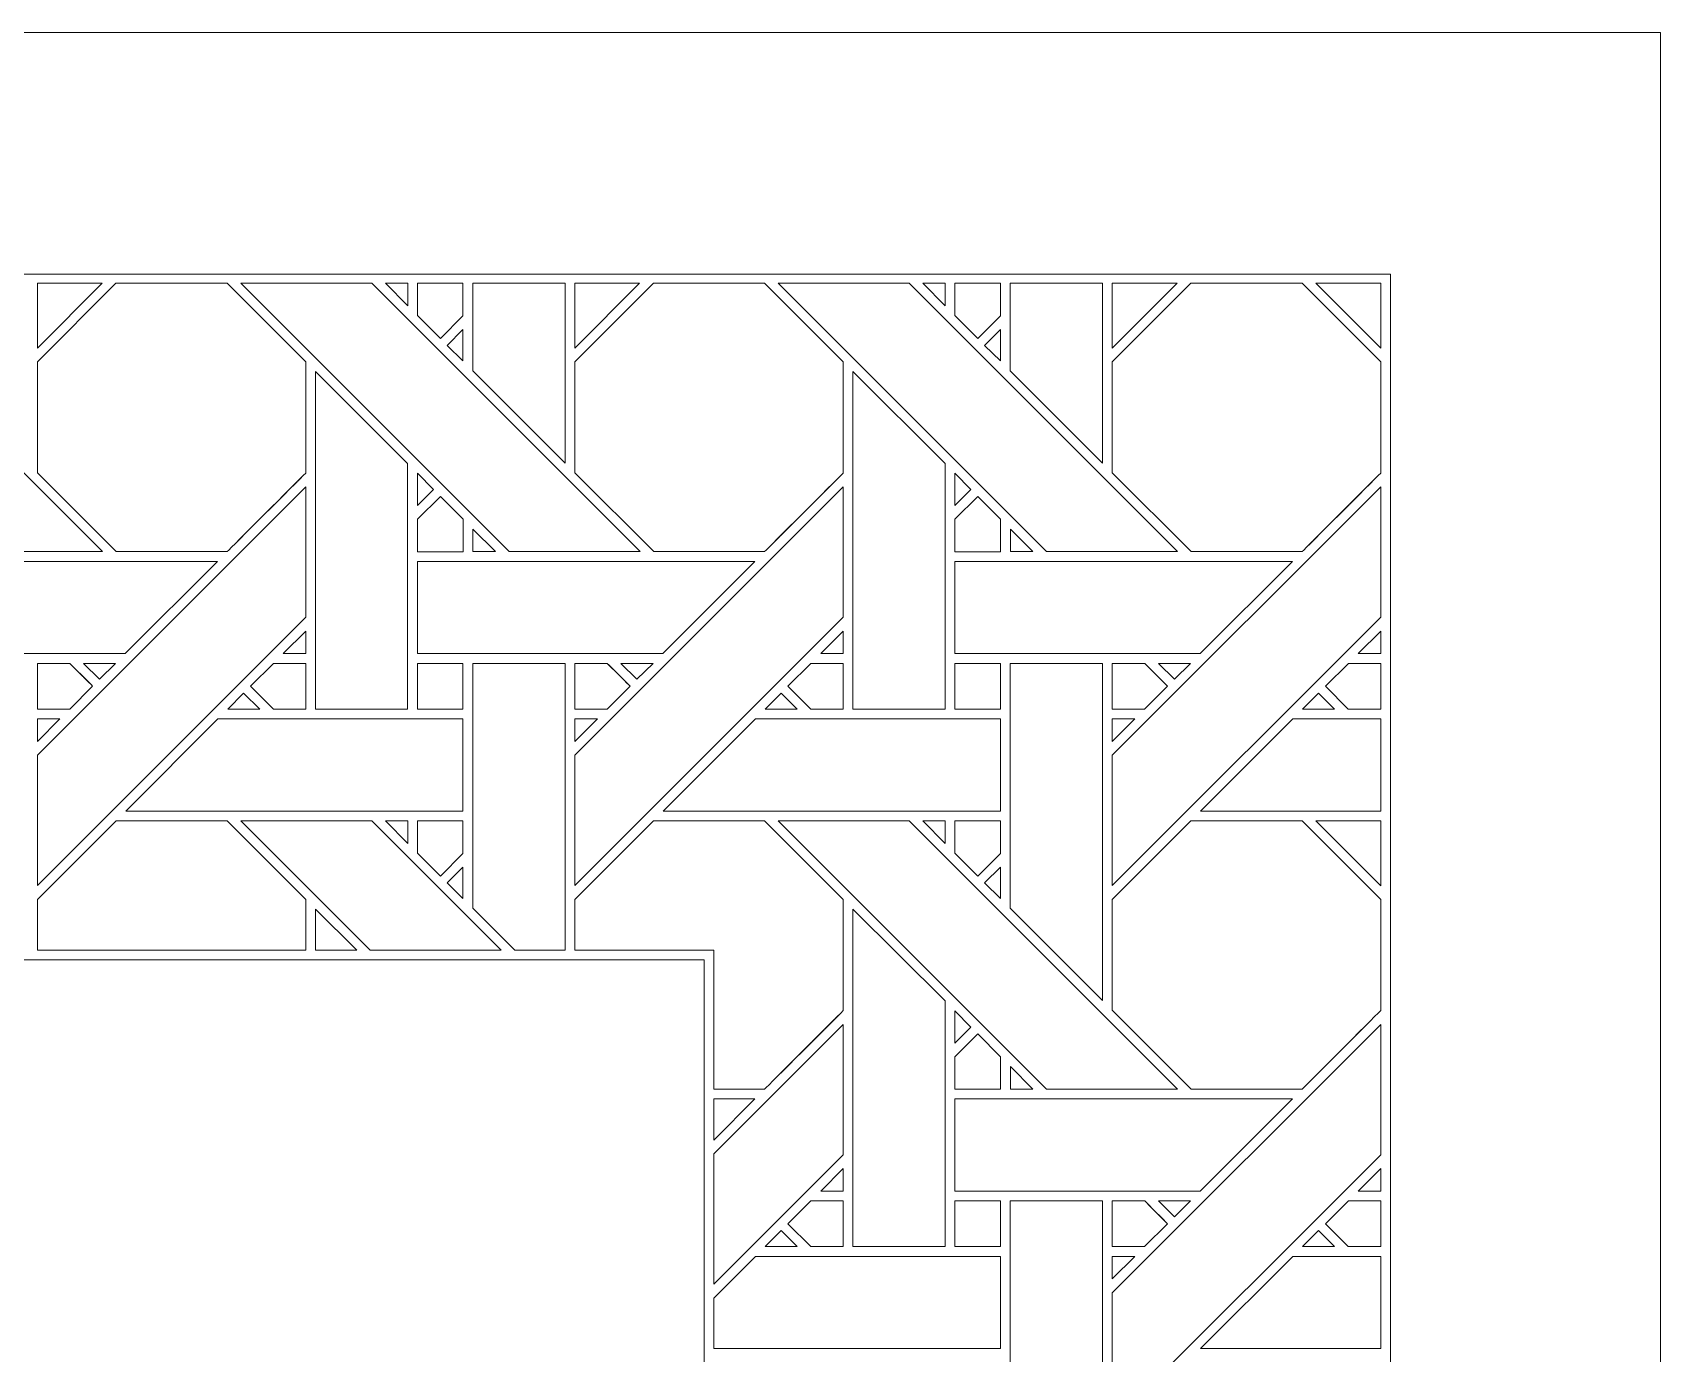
# Model space of a CAD drawing. Header units: inches. Extents: x 7.38 to 17.38, y 5.09 to 13.09.
# Drawn here: x 14.509 to 17.383, y 10.763 to 13.095 of the extents above; entities that cross this region are included whole.
import ezdxf

# ---------------------------------------------------------------- set-up
doc = ezdxf.new("R2010")
doc.units = ezdxf.units.IN
doc.header["$MEASUREMENT"] = 0
doc.layers.add('Design', color=7, linetype='Continuous', lineweight=0)

msp = doc.modelspace()

# ---------------------------------------------------------------- linework, layer by layer
at = {"layer": 'Design'}
for points, knots in [([(7.3829, 13.0948), (7.3829, 13.0948), (7.3829, 5.0948), (7.3829, 5.0948), (7.3829, 5.0948), (17.3829, 5.0948), (17.3829, 5.0948), (17.3829, 5.0948), (17.3829, 13.0948), (17.3829, 13.0948), (17.3829, 13.0948), (7.3829, 13.0948), (7.3829, 13.0948)], [0, 0, 0, 0, 1, 1, 1, 2, 2, 2, 3, 3, 3, 4, 4, 4, 4]), ([(7.8596, 12.6686), (7.8596, 12.6686), (7.8596, 5.5209), (7.8596, 5.5209), (7.8596, 5.5209), (16.9061, 5.5209), (16.9061, 5.5209), (16.9061, 5.5209), (16.9061, 12.6686), (16.9061, 12.6686), (16.9061, 12.6686), (7.8596, 12.6686), (7.8596, 12.6686)], [0, 0, 0, 0, 1, 1, 1, 2, 2, 2, 3, 3, 3, 4, 4, 4, 4]), ([(14.1592, 12.6522), (14.1592, 12.6522), (14.6329, 12.1786), (14.6329, 12.1786), (14.6329, 12.1786), (14.4018, 12.1786), (14.4018, 12.1786), (14.4018, 12.1786), (13.9283, 12.6522), (13.9283, 12.6522), (13.9283, 12.6522), (14.1592, 12.6522), (14.1592, 12.6522)], [0, 0, 0, 0, 1, 1, 1, 2, 2, 2, 3, 3, 3, 4, 4, 4, 4]), ([(14.5179, 12.5135), (14.5179, 12.5135), (14.6565, 12.6522), (14.6565, 12.6522), (14.6565, 12.6522), (14.8528, 12.6522), (14.8528, 12.6522), (14.8528, 12.6522), (14.9915, 12.5135), (14.9915, 12.5135), (14.9915, 12.5135), (14.9915, 12.3173), (14.9915, 12.3173), (14.9737, 12.2994), (14.8618, 12.1876), (14.8528, 12.1786), (14.8528, 12.1786), (14.6571, 12.1786), (14.6571, 12.1786), (14.6571, 12.1786), (14.5179, 12.3179), (14.5179, 12.3179), (14.5179, 12.3179), (14.5179, 12.5135), (14.5179, 12.5135)], [0, 0, 0, 0, 1, 1, 1, 2, 2, 2, 3, 3, 3, 4, 4, 4, 5, 5, 5, 6, 6, 6, 7, 7, 7, 8, 8, 8, 8]), ([(14.5179, 12.6522), (14.5179, 12.6522), (14.6322, 12.6522), (14.6322, 12.6522), (14.6322, 12.6522), (14.5179, 12.5379), (14.5179, 12.5379), (14.5179, 12.5379), (14.5179, 12.6522), (14.5179, 12.6522)], [0, 0, 0, 0, 1, 1, 1, 2, 2, 2, 3, 3, 3, 3]), ([(14.8528, 12.6522), (14.8528, 12.6522), (14.9915, 12.5135), (14.9915, 12.5135), (14.9915, 12.5135), (14.9915, 12.3173), (14.9915, 12.3173), (14.9734, 12.2991), (14.8616, 12.1874), (14.8528, 12.1786), (14.8528, 12.1786), (14.6571, 12.1786), (14.6571, 12.1786), (14.6571, 12.1786), (14.5179, 12.3179), (14.5179, 12.3179), (14.5179, 12.3179), (14.5179, 12.5135), (14.5179, 12.5135), (14.5179, 12.5135), (14.6565, 12.6522), (14.6565, 12.6522), (14.6565, 12.6522), (14.8528, 12.6522), (14.8528, 12.6522)], [0, 0, 0, 0, 1, 1, 1, 2, 2, 2, 3, 3, 3, 4, 4, 4, 5, 5, 5, 6, 6, 6, 7, 7, 7, 8, 8, 8, 8]), ([(15.108, 12.6522), (15.108, 12.6522), (15.5816, 12.1786), (15.5816, 12.1786), (15.5816, 12.1786), (15.3506, 12.1786), (15.3506, 12.1786), (15.3506, 12.1786), (14.877, 12.6522), (14.877, 12.6522), (14.877, 12.6522), (15.108, 12.6522), (15.108, 12.6522)], [0, 0, 0, 0, 1, 1, 1, 2, 2, 2, 3, 3, 3, 4, 4, 4, 4]), ([(15.1715, 12.6522), (15.1715, 12.6522), (15.1715, 12.6124), (15.1715, 12.6124), (15.1715, 12.6124), (15.1321, 12.6522), (15.1321, 12.6522), (15.1321, 12.6522), (15.1715, 12.6522), (15.1715, 12.6522)], [0, 0, 0, 0, 1, 1, 1, 2, 2, 2, 3, 3, 3, 3]), ([(15.1887, 12.6522), (15.1887, 12.6522), (15.269, 12.6522), (15.269, 12.6522), (15.269, 12.6522), (15.269, 12.5947), (15.269, 12.5947), (15.269, 12.5947), (15.2291, 12.5547), (15.2291, 12.5547), (15.2291, 12.5547), (15.1887, 12.5951), (15.1887, 12.5951), (15.1887, 12.5951), (15.1887, 12.6522), (15.1887, 12.6522)], [0, 0, 0, 0, 1, 1, 1, 2, 2, 2, 3, 3, 3, 4, 4, 4, 5, 5, 5, 5]), ([(15.1887, 12.6522), (15.1887, 12.6522), (15.269, 12.6522), (15.269, 12.6522), (15.269, 12.6522), (15.269, 12.5947), (15.269, 12.5947), (15.269, 12.5947), (15.2291, 12.5547), (15.2291, 12.5547), (15.2291, 12.5547), (15.1887, 12.5951), (15.1887, 12.5951), (15.1887, 12.5951), (15.1887, 12.6522), (15.1887, 12.6522)], [0, 0, 0, 0, 1, 1, 1, 2, 2, 2, 3, 3, 3, 4, 4, 4, 5, 5, 5, 5]), ([(15.2865, 12.6522), (15.2865, 12.6522), (15.4494, 12.6522), (15.4494, 12.6522), (15.4494, 12.6522), (15.4494, 12.335), (15.4494, 12.335), (15.4494, 12.335), (15.2865, 12.4979), (15.2865, 12.4979), (15.2865, 12.4979), (15.2865, 12.6522), (15.2865, 12.6522)], [0, 0, 0, 0, 1, 1, 1, 2, 2, 2, 3, 3, 3, 4, 4, 4, 4]), ([(15.4666, 12.5135), (15.4666, 12.5135), (15.6053, 12.6522), (15.6053, 12.6522), (15.6053, 12.6522), (15.8015, 12.6522), (15.8015, 12.6522), (15.8015, 12.6522), (15.9403, 12.5135), (15.9403, 12.5135), (15.9403, 12.5135), (15.9403, 12.3173), (15.9403, 12.3173), (15.9225, 12.2994), (15.8105, 12.1876), (15.8016, 12.1786), (15.8016, 12.1786), (15.6058, 12.1786), (15.6058, 12.1786), (15.6058, 12.1786), (15.4666, 12.3179), (15.4666, 12.3179), (15.4666, 12.3179), (15.4666, 12.5135), (15.4666, 12.5135)], [0, 0, 0, 0, 1, 1, 1, 2, 2, 2, 3, 3, 3, 4, 4, 4, 5, 5, 5, 6, 6, 6, 7, 7, 7, 8, 8, 8, 8]), ([(15.4666, 12.6522), (15.4666, 12.6522), (15.5809, 12.6522), (15.5809, 12.6522), (15.5809, 12.6522), (15.4666, 12.5379), (15.4666, 12.5379), (15.4666, 12.5379), (15.4666, 12.6522), (15.4666, 12.6522)], [0, 0, 0, 0, 1, 1, 1, 2, 2, 2, 3, 3, 3, 3]), ([(15.8015, 12.6522), (15.8015, 12.6522), (15.9403, 12.5135), (15.9403, 12.5135), (15.9403, 12.5135), (15.9403, 12.3173), (15.9403, 12.3173), (15.9221, 12.299), (15.8103, 12.1874), (15.8016, 12.1786), (15.8016, 12.1786), (15.6058, 12.1786), (15.6058, 12.1786), (15.6058, 12.1786), (15.4666, 12.3179), (15.4666, 12.3179), (15.4666, 12.3179), (15.4666, 12.5135), (15.4666, 12.5135), (15.4666, 12.5135), (15.6053, 12.6522), (15.6053, 12.6522), (15.6053, 12.6522), (15.8015, 12.6522), (15.8015, 12.6522)], [0, 0, 0, 0, 1, 1, 1, 2, 2, 2, 3, 3, 3, 4, 4, 4, 5, 5, 5, 6, 6, 6, 7, 7, 7, 8, 8, 8, 8]), ([(16.0567, 12.6522), (16.0567, 12.6522), (16.5303, 12.1786), (16.5303, 12.1786), (16.5303, 12.1786), (16.2993, 12.1786), (16.2993, 12.1786), (16.2993, 12.1786), (15.8257, 12.6522), (15.8257, 12.6522), (15.8257, 12.6522), (16.0567, 12.6522), (16.0567, 12.6522)], [0, 0, 0, 0, 1, 1, 1, 2, 2, 2, 3, 3, 3, 4, 4, 4, 4]), ([(16.1202, 12.6522), (16.1202, 12.6522), (16.1202, 12.6124), (16.1202, 12.6124), (16.1202, 12.6124), (16.0808, 12.6522), (16.0808, 12.6522), (16.0808, 12.6522), (16.1202, 12.6522), (16.1202, 12.6522)], [0, 0, 0, 0, 1, 1, 1, 2, 2, 2, 3, 3, 3, 3]), ([(16.1375, 12.6522), (16.1375, 12.6522), (16.2177, 12.6522), (16.2177, 12.6522), (16.2177, 12.6522), (16.2177, 12.5947), (16.2177, 12.5947), (16.2177, 12.5947), (16.1778, 12.5547), (16.1778, 12.5547), (16.1778, 12.5547), (16.1375, 12.5951), (16.1375, 12.5951), (16.1375, 12.5951), (16.1375, 12.6522), (16.1375, 12.6522)], [0, 0, 0, 0, 1, 1, 1, 2, 2, 2, 3, 3, 3, 4, 4, 4, 5, 5, 5, 5]), ([(16.1375, 12.6522), (16.1375, 12.6522), (16.2177, 12.6522), (16.2177, 12.6522), (16.2177, 12.6522), (16.2177, 12.5947), (16.2177, 12.5947), (16.2177, 12.5947), (16.1778, 12.5547), (16.1778, 12.5547), (16.1778, 12.5547), (16.1375, 12.5951), (16.1375, 12.5951), (16.1375, 12.5951), (16.1375, 12.6522), (16.1375, 12.6522)], [0, 0, 0, 0, 1, 1, 1, 2, 2, 2, 3, 3, 3, 4, 4, 4, 5, 5, 5, 5]), ([(16.2352, 12.6522), (16.2352, 12.6522), (16.3982, 12.6522), (16.3982, 12.6522), (16.3982, 12.6522), (16.3982, 12.335), (16.3982, 12.335), (16.3982, 12.335), (16.2352, 12.4979), (16.2352, 12.4979), (16.2352, 12.4979), (16.2352, 12.6522), (16.2352, 12.6522)], [0, 0, 0, 0, 1, 1, 1, 2, 2, 2, 3, 3, 3, 4, 4, 4, 4]), ([(16.889, 12.3173), (16.8712, 12.2993), (16.7593, 12.1876), (16.7503, 12.1786), (16.7503, 12.1786), (16.5546, 12.1786), (16.5546, 12.1786), (16.5546, 12.1786), (16.4153, 12.3179), (16.4153, 12.3179), (16.4153, 12.3179), (16.4153, 12.5135), (16.4153, 12.5135), (16.4153, 12.5135), (16.554, 12.6522), (16.554, 12.6522), (16.554, 12.6522), (16.7503, 12.6522), (16.7503, 12.6522), (16.7503, 12.6522), (16.889, 12.5136), (16.889, 12.5136), (16.889, 12.5136), (16.889, 12.3173), (16.889, 12.3173)], [0, 0, 0, 0, 1, 1, 1, 2, 2, 2, 3, 3, 3, 4, 4, 4, 5, 5, 5, 6, 6, 6, 7, 7, 7, 8, 8, 8, 8]), ([(16.889, 12.3173), (16.8708, 12.299), (16.759, 12.1874), (16.7503, 12.1786), (16.7503, 12.1786), (16.5546, 12.1786), (16.5546, 12.1786), (16.5546, 12.1786), (16.4153, 12.3179), (16.4153, 12.3179), (16.4153, 12.3179), (16.4153, 12.5135), (16.4153, 12.5135), (16.4153, 12.5135), (16.554, 12.6522), (16.554, 12.6522), (16.554, 12.6522), (16.7503, 12.6522), (16.7503, 12.6522), (16.7503, 12.6522), (16.889, 12.5136), (16.889, 12.5136), (16.889, 12.5136), (16.889, 12.3173), (16.889, 12.3173)], [0, 0, 0, 0, 1, 1, 1, 2, 2, 2, 3, 3, 3, 4, 4, 4, 5, 5, 5, 6, 6, 6, 7, 7, 7, 8, 8, 8, 8]), ([(16.4153, 12.6522), (16.4153, 12.6522), (16.5296, 12.6522), (16.5296, 12.6522), (16.5296, 12.6522), (16.4153, 12.5379), (16.4153, 12.5379), (16.4153, 12.5379), (16.4153, 12.6522), (16.4153, 12.6522)], [0, 0, 0, 0, 1, 1, 1, 2, 2, 2, 3, 3, 3, 3]), ([(16.889, 12.5377), (16.889, 12.5377), (16.7745, 12.6522), (16.7745, 12.6522), (16.7745, 12.6522), (16.889, 12.6522), (16.889, 12.6522), (16.889, 12.6522), (16.889, 12.5377), (16.889, 12.5377)], [0, 0, 0, 0, 1, 1, 1, 2, 2, 2, 3, 3, 3, 3]), ([(15.269, 12.5704), (15.269, 12.5704), (15.269, 12.5152), (15.269, 12.5152), (15.269, 12.5152), (15.2412, 12.5426), (15.2412, 12.5426), (15.2412, 12.5426), (15.269, 12.5704), (15.269, 12.5704)], [0, 0, 0, 0, 1, 1, 1, 2, 2, 2, 3, 3, 3, 3]), ([(16.2177, 12.5704), (16.2177, 12.5704), (16.2177, 12.5152), (16.2177, 12.5152), (16.2177, 12.5152), (16.1899, 12.5426), (16.1899, 12.5426), (16.1899, 12.5426), (16.2177, 12.5704), (16.2177, 12.5704)], [0, 0, 0, 0, 1, 1, 1, 2, 2, 2, 3, 3, 3, 3]), ([(15.0087, 11.9006), (15.0087, 11.9006), (15.0087, 12.4964), (15.0087, 12.4964), (15.0087, 12.4964), (15.1714, 12.3343), (15.1714, 12.3343), (15.1714, 12.3343), (15.1714, 11.9006), (15.1714, 11.9006), (15.1714, 11.9006), (15.0087, 11.9006), (15.0087, 11.9006)], [0, 0, 0, 0, 1, 1, 1, 2, 2, 2, 3, 3, 3, 4, 4, 4, 4]), ([(15.9574, 11.9006), (15.9574, 11.9006), (15.9574, 12.4964), (15.9574, 12.4964), (15.9574, 12.4964), (16.1201, 12.3343), (16.1201, 12.3343), (16.1201, 12.3343), (16.1201, 11.9006), (16.1201, 11.9006), (16.1201, 11.9006), (15.9574, 11.9006), (15.9574, 11.9006)], [0, 0, 0, 0, 1, 1, 1, 2, 2, 2, 3, 3, 3, 4, 4, 4, 4]), ([(15.1887, 12.26), (15.1887, 12.26), (15.1887, 12.3168), (15.1887, 12.3168), (15.1887, 12.3168), (15.2169, 12.2882), (15.2169, 12.2882), (15.2169, 12.2882), (15.1887, 12.26), (15.1887, 12.26)], [0, 0, 0, 0, 1, 1, 1, 2, 2, 2, 3, 3, 3, 3]), ([(16.1375, 12.26), (16.1375, 12.26), (16.1375, 12.3168), (16.1375, 12.3168), (16.1375, 12.3168), (16.1656, 12.2882), (16.1656, 12.2882), (16.1656, 12.2882), (16.1375, 12.26), (16.1375, 12.26)], [0, 0, 0, 0, 1, 1, 1, 2, 2, 2, 3, 3, 3, 3]), ([(14.9915, 12.0628), (14.9915, 12.0628), (14.5179, 11.5892), (14.5179, 11.5892), (14.5179, 11.5892), (14.5179, 11.8193), (14.5179, 11.8193), (14.5179, 11.8193), (14.9915, 12.2929), (14.9915, 12.2929), (14.9915, 12.2929), (14.9915, 12.0628), (14.9915, 12.0628)], [0, 0, 0, 0, 1, 1, 1, 2, 2, 2, 3, 3, 3, 4, 4, 4, 4]), ([(15.2694, 12.1784), (15.2694, 12.1784), (15.1887, 12.1784), (15.1887, 12.1784), (15.1887, 12.1784), (15.1887, 12.2357), (15.1887, 12.2357), (15.1887, 12.2357), (15.2291, 12.276), (15.2291, 12.276), (15.2291, 12.276), (15.2694, 12.2357), (15.2694, 12.2357), (15.2694, 12.2357), (15.2694, 12.1784), (15.2694, 12.1784)], [0, 0, 0, 0, 1, 1, 1, 2, 2, 2, 3, 3, 3, 4, 4, 4, 5, 5, 5, 5]), ([(15.2291, 12.276), (15.2291, 12.276), (15.2694, 12.2357), (15.2694, 12.2357), (15.2694, 12.2357), (15.2694, 12.1784), (15.2694, 12.1784), (15.2694, 12.1784), (15.1887, 12.1784), (15.1887, 12.1784), (15.1887, 12.1784), (15.1887, 12.2357), (15.1887, 12.2357), (15.1887, 12.2357), (15.2291, 12.276), (15.2291, 12.276)], [0, 0, 0, 0, 1, 1, 1, 2, 2, 2, 3, 3, 3, 4, 4, 4, 5, 5, 5, 5]), ([(15.9403, 12.0628), (15.9403, 12.0628), (15.4666, 11.5892), (15.4666, 11.5892), (15.4666, 11.5892), (15.4666, 11.8193), (15.4666, 11.8193), (15.4666, 11.8193), (15.9403, 12.2929), (15.9403, 12.2929), (15.9403, 12.2929), (15.9403, 12.0628), (15.9403, 12.0628)], [0, 0, 0, 0, 1, 1, 1, 2, 2, 2, 3, 3, 3, 4, 4, 4, 4]), ([(16.2181, 12.1784), (16.2181, 12.1784), (16.1375, 12.1784), (16.1375, 12.1784), (16.1375, 12.1784), (16.1375, 12.2357), (16.1375, 12.2357), (16.1375, 12.2357), (16.1778, 12.276), (16.1778, 12.276), (16.1778, 12.276), (16.2181, 12.2357), (16.2181, 12.2357), (16.2181, 12.2357), (16.2181, 12.1784), (16.2181, 12.1784)], [0, 0, 0, 0, 1, 1, 1, 2, 2, 2, 3, 3, 3, 4, 4, 4, 5, 5, 5, 5]), ([(16.1778, 12.276), (16.1778, 12.276), (16.2181, 12.2357), (16.2181, 12.2357), (16.2181, 12.2357), (16.2181, 12.1784), (16.2181, 12.1784), (16.2181, 12.1784), (16.1375, 12.1784), (16.1375, 12.1784), (16.1375, 12.1784), (16.1375, 12.2357), (16.1375, 12.2357), (16.1375, 12.2357), (16.1778, 12.276), (16.1778, 12.276)], [0, 0, 0, 0, 1, 1, 1, 2, 2, 2, 3, 3, 3, 4, 4, 4, 5, 5, 5, 5]), ([(16.4153, 11.5892), (16.4153, 11.5892), (16.4153, 11.8193), (16.4153, 11.8193), (16.4153, 11.8193), (16.889, 12.2929), (16.889, 12.2929), (16.889, 12.2929), (16.889, 12.0628), (16.889, 12.0628), (16.889, 12.0628), (16.4153, 11.5892), (16.4153, 11.5892)], [0, 0, 0, 0, 1, 1, 1, 2, 2, 2, 3, 3, 3, 4, 4, 4, 4]), ([(15.2866, 12.1786), (15.2866, 12.1786), (15.2866, 12.2184), (15.2866, 12.2184), (15.2866, 12.2184), (15.3264, 12.1786), (15.3264, 12.1786), (15.3264, 12.1786), (15.2866, 12.1786), (15.2866, 12.1786)], [0, 0, 0, 0, 1, 1, 1, 2, 2, 2, 3, 3, 3, 3]), ([(16.2354, 12.1786), (16.2354, 12.1786), (16.2354, 12.2184), (16.2354, 12.2184), (16.2354, 12.2184), (16.2751, 12.1786), (16.2751, 12.1786), (16.2751, 12.1786), (16.2354, 12.1786), (16.2354, 12.1786)], [0, 0, 0, 0, 1, 1, 1, 2, 2, 2, 3, 3, 3, 3]), ([(14.8357, 12.1613), (14.8357, 12.1613), (14.673, 11.9986), (14.673, 11.9986), (14.673, 11.9986), (14.24, 11.9986), (14.24, 11.9986), (14.24, 11.9986), (14.24, 12.1613), (14.24, 12.1613), (14.24, 12.1613), (14.8357, 12.1613), (14.8357, 12.1613)], [0, 0, 0, 0, 1, 1, 1, 2, 2, 2, 3, 3, 3, 4, 4, 4, 4]), ([(15.7844, 12.1613), (15.7844, 12.1613), (15.6217, 11.9986), (15.6217, 11.9986), (15.6217, 11.9986), (15.1887, 11.9986), (15.1887, 11.9986), (15.1887, 11.9986), (15.1887, 12.1613), (15.1887, 12.1613), (15.1887, 12.1613), (15.7844, 12.1613), (15.7844, 12.1613)], [0, 0, 0, 0, 1, 1, 1, 2, 2, 2, 3, 3, 3, 4, 4, 4, 4]), ([(16.5704, 11.9986), (16.5704, 11.9986), (16.1375, 11.9986), (16.1375, 11.9986), (16.1375, 11.9986), (16.1375, 12.1613), (16.1375, 12.1613), (16.1375, 12.1613), (16.7332, 12.1613), (16.7332, 12.1613), (16.7332, 12.1613), (16.5704, 11.9986), (16.5704, 11.9986)], [0, 0, 0, 0, 1, 1, 1, 2, 2, 2, 3, 3, 3, 4, 4, 4, 4]), ([(14.9517, 11.9987), (14.9517, 11.9987), (14.9915, 12.0384), (14.9915, 12.0384), (14.9915, 12.0384), (14.9915, 11.9987), (14.9915, 11.9987), (14.9915, 11.9987), (14.9517, 11.9987), (14.9517, 11.9987)], [0, 0, 0, 0, 1, 1, 1, 2, 2, 2, 3, 3, 3, 3]), ([(15.9005, 11.9987), (15.9005, 11.9987), (15.9403, 12.0384), (15.9403, 12.0384), (15.9403, 12.0384), (15.9403, 11.9987), (15.9403, 11.9987), (15.9403, 11.9987), (15.9005, 11.9987), (15.9005, 11.9987)], [0, 0, 0, 0, 1, 1, 1, 2, 2, 2, 3, 3, 3, 3]), ([(16.889, 11.9987), (16.889, 11.9987), (16.8492, 11.9987), (16.8492, 11.9987), (16.8492, 11.9987), (16.889, 12.0384), (16.889, 12.0384), (16.889, 12.0384), (16.889, 11.9987), (16.889, 11.9987)], [0, 0, 0, 0, 1, 1, 1, 2, 2, 2, 3, 3, 3, 3]), ([(14.5179, 11.9814), (14.5179, 11.9814), (14.5749, 11.9814), (14.5749, 11.9814), (14.5801, 11.9763), (14.6108, 11.9455), (14.6153, 11.9411), (14.6153, 11.9411), (14.5748, 11.9006), (14.5748, 11.9006), (14.5748, 11.9006), (14.5179, 11.9006), (14.5179, 11.9006), (14.5179, 11.9006), (14.5179, 11.9814), (14.5179, 11.9814)], [0, 0, 0, 0, 1, 1, 1, 2, 2, 2, 3, 3, 3, 4, 4, 4, 5, 5, 5, 5]), ([(14.6153, 11.9411), (14.6153, 11.9411), (14.5748, 11.9006), (14.5748, 11.9006), (14.5748, 11.9006), (14.5179, 11.9006), (14.5179, 11.9006), (14.5179, 11.9006), (14.5179, 11.9814), (14.5179, 11.9814), (14.5179, 11.9814), (14.5749, 11.9814), (14.5749, 11.9814), (14.5802, 11.9762), (14.611, 11.9453), (14.6153, 11.9411)], [0, 0, 0, 0, 1, 1, 1, 2, 2, 2, 3, 3, 3, 4, 4, 4, 5, 5, 5, 5]), ([(14.5993, 11.9814), (14.5993, 11.9814), (14.6558, 11.9814), (14.6558, 11.9814), (14.6558, 11.9814), (14.6275, 11.9532), (14.6275, 11.9532), (14.6275, 11.9532), (14.5993, 11.9814), (14.5993, 11.9814)], [0, 0, 0, 0, 1, 1, 1, 2, 2, 2, 3, 3, 3, 3]), ([(14.9915, 11.9006), (14.9915, 11.9006), (14.9344, 11.9006), (14.9344, 11.9006), (14.9344, 11.9006), (14.8941, 11.941), (14.8941, 11.941), (14.8941, 11.941), (14.9345, 11.9814), (14.9345, 11.9814), (14.9345, 11.9814), (14.9915, 11.9814), (14.9915, 11.9814), (14.9915, 11.9814), (14.9915, 11.9006), (14.9915, 11.9006)], [0, 0, 0, 0, 1, 1, 1, 2, 2, 2, 3, 3, 3, 4, 4, 4, 5, 5, 5, 5]), ([(14.9915, 11.9006), (14.9915, 11.9006), (14.9344, 11.9006), (14.9344, 11.9006), (14.9344, 11.9006), (14.8941, 11.941), (14.8941, 11.941), (14.8941, 11.941), (14.9345, 11.9814), (14.9345, 11.9814), (14.9345, 11.9814), (14.9915, 11.9814), (14.9915, 11.9814), (14.9915, 11.9814), (14.9915, 11.9006), (14.9915, 11.9006)], [0, 0, 0, 0, 1, 1, 1, 2, 2, 2, 3, 3, 3, 4, 4, 4, 5, 5, 5, 5]), ([(15.269, 11.9006), (15.269, 11.9006), (15.1887, 11.9006), (15.1887, 11.9006), (15.1887, 11.9006), (15.1887, 11.9814), (15.1887, 11.9814), (15.1887, 11.9814), (15.269, 11.9814), (15.269, 11.9814), (15.269, 11.9814), (15.269, 11.9006), (15.269, 11.9006)], [0, 0, 0, 0, 1, 1, 1, 2, 2, 2, 3, 3, 3, 4, 4, 4, 4]), ([(15.1887, 11.9006), (15.1887, 11.9006), (15.1887, 11.9814), (15.1887, 11.9814), (15.1887, 11.9814), (15.269, 11.9814), (15.269, 11.9814), (15.269, 11.9814), (15.269, 11.9006), (15.269, 11.9006), (15.269, 11.9006), (15.1887, 11.9006), (15.1887, 11.9006)], [0, 0, 0, 0, 1, 1, 1, 2, 2, 2, 3, 3, 3, 4, 4, 4, 4]), ([(15.4494, 11.4749), (15.4494, 11.4749), (15.3608, 11.4749), (15.3608, 11.4749), (15.3608, 11.4749), (15.2865, 11.5492), (15.2865, 11.5492), (15.2865, 11.5492), (15.2865, 11.9814), (15.2865, 11.9814), (15.2865, 11.9814), (15.4494, 11.9814), (15.4494, 11.9814), (15.4494, 11.9814), (15.4494, 11.4749), (15.4494, 11.4749)], [0, 0, 0, 0, 1, 1, 1, 2, 2, 2, 3, 3, 3, 4, 4, 4, 5, 5, 5, 5]), ([(15.4666, 11.9814), (15.4666, 11.9814), (15.5237, 11.9814), (15.5237, 11.9814), (15.5288, 11.9763), (15.5596, 11.9455), (15.564, 11.9411), (15.564, 11.9411), (15.5236, 11.9006), (15.5236, 11.9006), (15.5236, 11.9006), (15.4666, 11.9006), (15.4666, 11.9006), (15.4666, 11.9006), (15.4666, 11.9814), (15.4666, 11.9814)], [0, 0, 0, 0, 1, 1, 1, 2, 2, 2, 3, 3, 3, 4, 4, 4, 5, 5, 5, 5]), ([(15.564, 11.9411), (15.564, 11.9411), (15.5236, 11.9006), (15.5236, 11.9006), (15.5236, 11.9006), (15.4666, 11.9006), (15.4666, 11.9006), (15.4666, 11.9006), (15.4666, 11.9814), (15.4666, 11.9814), (15.4666, 11.9814), (15.5237, 11.9814), (15.5237, 11.9814), (15.5293, 11.9758), (15.564, 11.9411), (15.564, 11.9411)], [0, 0, 0, 0, 1, 1, 1, 2, 2, 2, 3, 3, 3, 4, 4, 4, 5, 5, 5, 5]), ([(15.548, 11.9814), (15.548, 11.9814), (15.6045, 11.9814), (15.6045, 11.9814), (15.6045, 11.9814), (15.5762, 11.9532), (15.5762, 11.9532), (15.5762, 11.9532), (15.548, 11.9814), (15.548, 11.9814)], [0, 0, 0, 0, 1, 1, 1, 2, 2, 2, 3, 3, 3, 3]), ([(15.9403, 11.9006), (15.9403, 11.9006), (15.8832, 11.9006), (15.8832, 11.9006), (15.8832, 11.9006), (15.8428, 11.941), (15.8428, 11.941), (15.8428, 11.941), (15.8832, 11.9814), (15.8832, 11.9814), (15.8832, 11.9814), (15.9403, 11.9814), (15.9403, 11.9814), (15.9403, 11.9814), (15.9403, 11.9006), (15.9403, 11.9006)], [0, 0, 0, 0, 1, 1, 1, 2, 2, 2, 3, 3, 3, 4, 4, 4, 5, 5, 5, 5]), ([(15.9403, 11.9006), (15.9403, 11.9006), (15.8832, 11.9006), (15.8832, 11.9006), (15.8832, 11.9006), (15.8428, 11.941), (15.8428, 11.941), (15.8428, 11.941), (15.8832, 11.9814), (15.8832, 11.9814), (15.8832, 11.9814), (15.9403, 11.9814), (15.9403, 11.9814), (15.9403, 11.9814), (15.9403, 11.9006), (15.9403, 11.9006)], [0, 0, 0, 0, 1, 1, 1, 2, 2, 2, 3, 3, 3, 4, 4, 4, 5, 5, 5, 5]), ([(16.1375, 11.9814), (16.1375, 11.9814), (16.2177, 11.9814), (16.2177, 11.9814), (16.2177, 11.9814), (16.2177, 11.9006), (16.2177, 11.9006), (16.2177, 11.9006), (16.1375, 11.9006), (16.1375, 11.9006), (16.1375, 11.9006), (16.1375, 11.9814), (16.1375, 11.9814)], [0, 0, 0, 0, 1, 1, 1, 2, 2, 2, 3, 3, 3, 4, 4, 4, 4]), ([(16.1375, 11.9006), (16.1375, 11.9006), (16.1375, 11.9814), (16.1375, 11.9814), (16.1375, 11.9814), (16.2177, 11.9814), (16.2177, 11.9814), (16.2177, 11.9814), (16.2177, 11.9006), (16.2177, 11.9006), (16.2177, 11.9006), (16.1375, 11.9006), (16.1375, 11.9006)], [0, 0, 0, 0, 1, 1, 1, 2, 2, 2, 3, 3, 3, 4, 4, 4, 4]), ([(16.2352, 11.5492), (16.2352, 11.5492), (16.2352, 11.9814), (16.2352, 11.9814), (16.2352, 11.9814), (16.3982, 11.9814), (16.3982, 11.9814), (16.3982, 11.9814), (16.3982, 11.3863), (16.3982, 11.3863), (16.3982, 11.3863), (16.2352, 11.5492), (16.2352, 11.5492)], [0, 0, 0, 0, 1, 1, 1, 2, 2, 2, 3, 3, 3, 4, 4, 4, 4]), ([(16.4153, 11.9814), (16.4153, 11.9814), (16.4724, 11.9814), (16.4724, 11.9814), (16.4775, 11.9763), (16.5083, 11.9455), (16.5127, 11.9411), (16.5127, 11.9411), (16.4723, 11.9006), (16.4723, 11.9006), (16.4723, 11.9006), (16.4153, 11.9006), (16.4153, 11.9006), (16.4153, 11.9006), (16.4153, 11.9814), (16.4153, 11.9814)], [0, 0, 0, 0, 1, 1, 1, 2, 2, 2, 3, 3, 3, 4, 4, 4, 5, 5, 5, 5]), ([(16.5127, 11.9411), (16.5127, 11.9411), (16.4723, 11.9006), (16.4723, 11.9006), (16.4723, 11.9006), (16.4153, 11.9006), (16.4153, 11.9006), (16.4153, 11.9006), (16.4153, 11.9814), (16.4153, 11.9814), (16.4153, 11.9814), (16.4724, 11.9814), (16.4724, 11.9814), (16.478, 11.9758), (16.5127, 11.9411), (16.5127, 11.9411)], [0, 0, 0, 0, 1, 1, 1, 2, 2, 2, 3, 3, 3, 4, 4, 4, 5, 5, 5, 5]), ([(16.4967, 11.9814), (16.4967, 11.9814), (16.5532, 11.9814), (16.5532, 11.9814), (16.5532, 11.9814), (16.5249, 11.9532), (16.5249, 11.9532), (16.5249, 11.9532), (16.4967, 11.9814), (16.4967, 11.9814)], [0, 0, 0, 0, 1, 1, 1, 2, 2, 2, 3, 3, 3, 3]), ([(16.889, 11.9006), (16.889, 11.9006), (16.8319, 11.9006), (16.8319, 11.9006), (16.8319, 11.9006), (16.7915, 11.941), (16.7915, 11.941), (16.7915, 11.941), (16.832, 11.9814), (16.832, 11.9814), (16.832, 11.9814), (16.889, 11.9814), (16.889, 11.9814), (16.889, 11.9814), (16.889, 11.9006), (16.889, 11.9006)], [0, 0, 0, 0, 1, 1, 1, 2, 2, 2, 3, 3, 3, 4, 4, 4, 5, 5, 5, 5]), ([(16.889, 11.9006), (16.889, 11.9006), (16.8319, 11.9006), (16.8319, 11.9006), (16.8319, 11.9006), (16.7915, 11.941), (16.7915, 11.941), (16.7915, 11.941), (16.832, 11.9814), (16.832, 11.9814), (16.832, 11.9814), (16.889, 11.9814), (16.889, 11.9814), (16.889, 11.9814), (16.889, 11.9006), (16.889, 11.9006)], [0, 0, 0, 0, 1, 1, 1, 2, 2, 2, 3, 3, 3, 4, 4, 4, 5, 5, 5, 5]), ([(14.8537, 11.9006), (14.8537, 11.9006), (14.8819, 11.9289), (14.8819, 11.9289), (14.8819, 11.9289), (14.9102, 11.9006), (14.9102, 11.9006), (14.9102, 11.9006), (14.8537, 11.9006), (14.8537, 11.9006)], [0, 0, 0, 0, 1, 1, 1, 2, 2, 2, 3, 3, 3, 3]), ([(15.8024, 11.9006), (15.8024, 11.9006), (15.8307, 11.9289), (15.8307, 11.9289), (15.8307, 11.9289), (15.8589, 11.9006), (15.8589, 11.9006), (15.8589, 11.9006), (15.8024, 11.9006), (15.8024, 11.9006)], [0, 0, 0, 0, 1, 1, 1, 2, 2, 2, 3, 3, 3, 3]), ([(16.7794, 11.9289), (16.7794, 11.9289), (16.8076, 11.9006), (16.8076, 11.9006), (16.8076, 11.9006), (16.7511, 11.9006), (16.7511, 11.9006), (16.7511, 11.9006), (16.7794, 11.9289), (16.7794, 11.9289)], [0, 0, 0, 0, 1, 1, 1, 2, 2, 2, 3, 3, 3, 3]), ([(14.5577, 11.8835), (14.5577, 11.8835), (14.5179, 11.8436), (14.5179, 11.8436), (14.5179, 11.8436), (14.5179, 11.8835), (14.5179, 11.8835), (14.5179, 11.8835), (14.5577, 11.8835), (14.5577, 11.8835)], [0, 0, 0, 0, 1, 1, 1, 2, 2, 2, 3, 3, 3, 3]), ([(15.269, 11.8835), (15.269, 11.8835), (15.269, 11.7207), (15.269, 11.7207), (15.269, 11.7207), (14.6737, 11.7207), (14.6737, 11.7207), (14.6737, 11.7207), (14.8365, 11.8835), (14.8365, 11.8835), (14.8365, 11.8835), (15.269, 11.8835), (15.269, 11.8835)], [0, 0, 0, 0, 1, 1, 1, 2, 2, 2, 3, 3, 3, 4, 4, 4, 4]), ([(15.5064, 11.8835), (15.5064, 11.8835), (15.4666, 11.8436), (15.4666, 11.8436), (15.4666, 11.8436), (15.4666, 11.8835), (15.4666, 11.8835), (15.4666, 11.8835), (15.5064, 11.8835), (15.5064, 11.8835)], [0, 0, 0, 0, 1, 1, 1, 2, 2, 2, 3, 3, 3, 3]), ([(16.2177, 11.8835), (16.2177, 11.8835), (16.2177, 11.7207), (16.2177, 11.7207), (16.2177, 11.7207), (15.6224, 11.7207), (15.6224, 11.7207), (15.6224, 11.7207), (15.7853, 11.8835), (15.7853, 11.8835), (15.7853, 11.8835), (16.2177, 11.8835), (16.2177, 11.8835)], [0, 0, 0, 0, 1, 1, 1, 2, 2, 2, 3, 3, 3, 4, 4, 4, 4]), ([(16.4551, 11.8835), (16.4551, 11.8835), (16.4153, 11.8436), (16.4153, 11.8436), (16.4153, 11.8436), (16.4153, 11.8835), (16.4153, 11.8835), (16.4153, 11.8835), (16.4551, 11.8835), (16.4551, 11.8835)], [0, 0, 0, 0, 1, 1, 1, 2, 2, 2, 3, 3, 3, 3]), ([(16.889, 11.7207), (16.889, 11.7207), (16.5711, 11.7207), (16.5711, 11.7207), (16.5711, 11.7207), (16.734, 11.8835), (16.734, 11.8835), (16.734, 11.8835), (16.889, 11.8835), (16.889, 11.8835), (16.889, 11.8835), (16.889, 11.7207), (16.889, 11.7207)], [0, 0, 0, 0, 1, 1, 1, 2, 2, 2, 3, 3, 3, 4, 4, 4, 4]), ([(14.6566, 11.7035), (14.6566, 11.7035), (14.8528, 11.7035), (14.8528, 11.7035), (14.8528, 11.7035), (14.9915, 11.5648), (14.9915, 11.5648), (14.9915, 11.5648), (14.9915, 11.4749), (14.9915, 11.4749), (14.9915, 11.4749), (14.5179, 11.4749), (14.5179, 11.4749), (14.5179, 11.4749), (14.5179, 11.5648), (14.5179, 11.5648), (14.5179, 11.5648), (14.6566, 11.7035), (14.6566, 11.7035)], [0, 0, 0, 0, 1, 1, 1, 2, 2, 2, 3, 3, 3, 4, 4, 4, 5, 5, 5, 6, 6, 6, 6]), ([(14.9915, 11.5648), (14.9915, 11.5648), (14.9915, 11.4749), (14.9915, 11.4749), (14.9915, 11.4749), (14.5179, 11.4749), (14.5179, 11.4749), (14.5179, 11.4749), (14.5179, 11.5648), (14.5179, 11.5648), (14.5179, 11.5648), (14.6566, 11.7035), (14.6566, 11.7035), (14.6566, 11.7035), (14.8528, 11.7035), (14.8528, 11.7035), (14.8528, 11.7035), (14.9915, 11.5648), (14.9915, 11.5648)], [0, 0, 0, 0, 1, 1, 1, 2, 2, 2, 3, 3, 3, 4, 4, 4, 5, 5, 5, 6, 6, 6, 6]), ([(15.3365, 11.4749), (15.3365, 11.4749), (15.1055, 11.4749), (15.1055, 11.4749), (15.1055, 11.4749), (14.877, 11.7035), (14.877, 11.7035), (14.877, 11.7035), (15.1079, 11.7035), (15.1079, 11.7035), (15.1079, 11.7035), (15.3365, 11.4749), (15.3365, 11.4749)], [0, 0, 0, 0, 1, 1, 1, 2, 2, 2, 3, 3, 3, 4, 4, 4, 4]), ([(15.1321, 11.7035), (15.1321, 11.7035), (15.1715, 11.7035), (15.1715, 11.7035), (15.1715, 11.7035), (15.1715, 11.6637), (15.1715, 11.6637), (15.1715, 11.6637), (15.1321, 11.7035), (15.1321, 11.7035)], [0, 0, 0, 0, 1, 1, 1, 2, 2, 2, 3, 3, 3, 3]), ([(15.1887, 11.7035), (15.1887, 11.7035), (15.269, 11.7035), (15.269, 11.7035), (15.269, 11.7035), (15.269, 11.6459), (15.269, 11.6459), (15.269, 11.6459), (15.2291, 11.606), (15.2291, 11.606), (15.2291, 11.606), (15.1887, 11.6463), (15.1887, 11.6463), (15.1887, 11.6463), (15.1887, 11.7035), (15.1887, 11.7035)], [0, 0, 0, 0, 1, 1, 1, 2, 2, 2, 3, 3, 3, 4, 4, 4, 5, 5, 5, 5]), ([(15.2291, 11.606), (15.2291, 11.606), (15.1887, 11.6463), (15.1887, 11.6463), (15.1887, 11.6463), (15.1887, 11.7035), (15.1887, 11.7035), (15.1887, 11.7035), (15.269, 11.7035), (15.269, 11.7035), (15.269, 11.7035), (15.269, 11.6459), (15.269, 11.6459), (15.269, 11.6459), (15.2291, 11.606), (15.2291, 11.606)], [0, 0, 0, 0, 1, 1, 1, 2, 2, 2, 3, 3, 3, 4, 4, 4, 5, 5, 5, 5]), ([(15.6053, 11.7035), (15.6053, 11.7035), (15.8015, 11.7035), (15.8015, 11.7035), (15.8015, 11.7035), (15.9403, 11.5648), (15.9403, 11.5648), (15.9403, 11.5648), (15.9403, 11.3686), (15.9403, 11.3686), (15.9225, 11.3507), (15.8105, 11.2389), (15.8016, 11.2299), (15.8016, 11.2299), (15.7118, 11.2299), (15.7118, 11.2299), (15.7118, 11.2299), (15.7118, 11.4749), (15.7118, 11.4749), (15.7118, 11.4749), (15.4666, 11.4749), (15.4666, 11.4749), (15.4666, 11.4749), (15.4666, 11.5648), (15.4666, 11.5648), (15.4666, 11.5648), (15.6053, 11.7035), (15.6053, 11.7035)], [0, 0, 0, 0, 1, 1, 1, 2, 2, 2, 3, 3, 3, 4, 4, 4, 5, 5, 5, 6, 6, 6, 7, 7, 7, 8, 8, 8, 9, 9, 9, 9]), ([(15.9403, 11.3686), (15.922, 11.3502), (15.8102, 11.2386), (15.8016, 11.2299), (15.8016, 11.2299), (15.7118, 11.2299), (15.7118, 11.2299), (15.7118, 11.2299), (15.7118, 11.4749), (15.7118, 11.4749), (15.7118, 11.4749), (15.4666, 11.4749), (15.4666, 11.4749), (15.4666, 11.4749), (15.4666, 11.5648), (15.4666, 11.5648), (15.4666, 11.5648), (15.6053, 11.7035), (15.6053, 11.7035), (15.6053, 11.7035), (15.8015, 11.7035), (15.8015, 11.7035), (15.8015, 11.7035), (15.9403, 11.5648), (15.9403, 11.5648), (15.9403, 11.5648), (15.9403, 11.3686), (15.9403, 11.3686)], [0, 0, 0, 0, 1, 1, 1, 2, 2, 2, 3, 3, 3, 4, 4, 4, 5, 5, 5, 6, 6, 6, 7, 7, 7, 8, 8, 8, 9, 9, 9, 9]), ([(16.2993, 11.2299), (16.2993, 11.2299), (15.8257, 11.7035), (15.8257, 11.7035), (15.8257, 11.7035), (16.0567, 11.7035), (16.0567, 11.7035), (16.0567, 11.7035), (16.5303, 11.2299), (16.5303, 11.2299), (16.5303, 11.2299), (16.2993, 11.2299), (16.2993, 11.2299)], [0, 0, 0, 0, 1, 1, 1, 2, 2, 2, 3, 3, 3, 4, 4, 4, 4]), ([(16.1202, 11.7035), (16.1202, 11.7035), (16.1202, 11.6637), (16.1202, 11.6637), (16.1202, 11.6637), (16.0808, 11.7035), (16.0808, 11.7035), (16.0808, 11.7035), (16.1202, 11.7035), (16.1202, 11.7035)], [0, 0, 0, 0, 1, 1, 1, 2, 2, 2, 3, 3, 3, 3]), ([(16.1375, 11.7035), (16.1375, 11.7035), (16.2177, 11.7035), (16.2177, 11.7035), (16.2177, 11.7035), (16.2177, 11.6459), (16.2177, 11.6459), (16.2177, 11.6459), (16.1778, 11.606), (16.1778, 11.606), (16.1778, 11.606), (16.1375, 11.6463), (16.1375, 11.6463), (16.1375, 11.6463), (16.1375, 11.7035), (16.1375, 11.7035)], [0, 0, 0, 0, 1, 1, 1, 2, 2, 2, 3, 3, 3, 4, 4, 4, 5, 5, 5, 5]), ([(16.1778, 11.606), (16.1778, 11.606), (16.1375, 11.6463), (16.1375, 11.6463), (16.1375, 11.6463), (16.1375, 11.7035), (16.1375, 11.7035), (16.1375, 11.7035), (16.2177, 11.7035), (16.2177, 11.7035), (16.2177, 11.7035), (16.2177, 11.6459), (16.2177, 11.6459), (16.2177, 11.6459), (16.1778, 11.606), (16.1778, 11.606)], [0, 0, 0, 0, 1, 1, 1, 2, 2, 2, 3, 3, 3, 4, 4, 4, 5, 5, 5, 5]), ([(16.889, 11.3686), (16.8712, 11.3506), (16.7593, 11.2389), (16.7503, 11.2299), (16.7503, 11.2299), (16.5546, 11.2299), (16.5546, 11.2299), (16.5546, 11.2299), (16.4153, 11.3691), (16.4153, 11.3691), (16.4153, 11.3691), (16.4153, 11.5648), (16.4153, 11.5648), (16.4153, 11.5648), (16.554, 11.7035), (16.554, 11.7035), (16.554, 11.7035), (16.7502, 11.7035), (16.7502, 11.7035), (16.7502, 11.7035), (16.889, 11.5648), (16.889, 11.5648), (16.889, 11.5648), (16.889, 11.3686), (16.889, 11.3686)], [0, 0, 0, 0, 1, 1, 1, 2, 2, 2, 3, 3, 3, 4, 4, 4, 5, 5, 5, 6, 6, 6, 7, 7, 7, 8, 8, 8, 8]), ([(16.889, 11.3686), (16.8711, 11.3505), (16.7592, 11.2389), (16.7503, 11.2299), (16.7503, 11.2299), (16.5546, 11.2299), (16.5546, 11.2299), (16.5546, 11.2299), (16.4153, 11.3691), (16.4153, 11.3691), (16.4153, 11.3691), (16.4153, 11.5648), (16.4153, 11.5648), (16.4153, 11.5648), (16.554, 11.7035), (16.554, 11.7035), (16.554, 11.7035), (16.7502, 11.7035), (16.7502, 11.7035), (16.7502, 11.7035), (16.889, 11.5648), (16.889, 11.5648), (16.889, 11.5648), (16.889, 11.3686), (16.889, 11.3686)], [0, 0, 0, 0, 1, 1, 1, 2, 2, 2, 3, 3, 3, 4, 4, 4, 5, 5, 5, 6, 6, 6, 7, 7, 7, 8, 8, 8, 8]), ([(16.889, 11.589), (16.889, 11.589), (16.7745, 11.7035), (16.7745, 11.7035), (16.7745, 11.7035), (16.889, 11.7035), (16.889, 11.7035), (16.889, 11.7035), (16.889, 11.589), (16.889, 11.589)], [0, 0, 0, 0, 1, 1, 1, 2, 2, 2, 3, 3, 3, 3]), ([(15.269, 11.6217), (15.269, 11.6217), (15.269, 11.5665), (15.269, 11.5665), (15.269, 11.5665), (15.2412, 11.5939), (15.2412, 11.5939), (15.2412, 11.5939), (15.269, 11.6217), (15.269, 11.6217)], [0, 0, 0, 0, 1, 1, 1, 2, 2, 2, 3, 3, 3, 3]), ([(16.2177, 11.6217), (16.2177, 11.6217), (16.2177, 11.5665), (16.2177, 11.5665), (16.2177, 11.5665), (16.1899, 11.5939), (16.1899, 11.5939), (16.1899, 11.5939), (16.2177, 11.6217), (16.2177, 11.6217)], [0, 0, 0, 0, 1, 1, 1, 2, 2, 2, 3, 3, 3, 3]), ([(15.0087, 11.4749), (15.0087, 11.4749), (15.0087, 11.5477), (15.0087, 11.5477), (15.0087, 11.5477), (15.0817, 11.4749), (15.0817, 11.4749), (15.0817, 11.4749), (15.0087, 11.4749), (15.0087, 11.4749)], [0, 0, 0, 0, 1, 1, 1, 2, 2, 2, 3, 3, 3, 3]), ([(15.9574, 10.9519), (15.9574, 10.9519), (15.9574, 11.5477), (15.9574, 11.5477), (15.9574, 11.5477), (16.1201, 11.3856), (16.1201, 11.3856), (16.1201, 11.3856), (16.1201, 10.9519), (16.1201, 10.9519), (16.1201, 10.9519), (15.9574, 10.9519), (15.9574, 10.9519)], [0, 0, 0, 0, 1, 1, 1, 2, 2, 2, 3, 3, 3, 4, 4, 4, 4]), ([(9.0706, 6.7312), (9.0706, 6.7312), (9.0706, 11.4583), (9.0706, 11.4583), (9.0706, 11.4583), (15.6951, 11.4583), (15.6951, 11.4583), (15.6951, 11.4583), (15.6951, 6.7312), (15.6951, 6.7312), (15.6951, 6.7312), (9.0706, 6.7312), (9.0706, 6.7312)], [0, 0, 0, 0, 1, 1, 1, 2, 2, 2, 3, 3, 3, 4, 4, 4, 4]), ([(16.1375, 11.3113), (16.1375, 11.3113), (16.1375, 11.3681), (16.1375, 11.3681), (16.1375, 11.3681), (16.1656, 11.3395), (16.1656, 11.3395), (16.1656, 11.3395), (16.1375, 11.3113), (16.1375, 11.3113)], [0, 0, 0, 0, 1, 1, 1, 2, 2, 2, 3, 3, 3, 3]), ([(15.7118, 11.1157), (15.7118, 11.1157), (15.9403, 11.3441), (15.9403, 11.3441), (15.9403, 11.3441), (15.9403, 11.1141), (15.9403, 11.1141), (15.9403, 11.1141), (15.7118, 10.8856), (15.7118, 10.8856), (15.7118, 10.8856), (15.7118, 11.1157), (15.7118, 11.1157)], [0, 0, 0, 0, 1, 1, 1, 2, 2, 2, 3, 3, 3, 4, 4, 4, 4]), ([(16.2181, 11.2297), (16.2181, 11.2297), (16.1375, 11.2297), (16.1375, 11.2297), (16.1375, 11.2297), (16.1375, 11.2869), (16.1375, 11.2869), (16.1375, 11.2869), (16.1778, 11.3273), (16.1778, 11.3273), (16.1778, 11.3273), (16.2181, 11.287), (16.2181, 11.287), (16.2181, 11.287), (16.2181, 11.2297), (16.2181, 11.2297)], [0, 0, 0, 0, 1, 1, 1, 2, 2, 2, 3, 3, 3, 4, 4, 4, 5, 5, 5, 5]), ([(16.1778, 11.3273), (16.1778, 11.3273), (16.2181, 11.287), (16.2181, 11.287), (16.2181, 11.287), (16.2181, 11.2297), (16.2181, 11.2297), (16.2181, 11.2297), (16.1375, 11.2297), (16.1375, 11.2297), (16.1375, 11.2297), (16.1375, 11.2869), (16.1375, 11.2869), (16.1375, 11.2869), (16.1778, 11.3273), (16.1778, 11.3273)], [0, 0, 0, 0, 1, 1, 1, 2, 2, 2, 3, 3, 3, 4, 4, 4, 5, 5, 5, 5]), ([(16.4153, 10.6404), (16.4153, 10.6404), (16.4153, 10.8705), (16.4153, 10.8705), (16.4153, 10.8705), (16.889, 11.3441), (16.889, 11.3441), (16.889, 11.3441), (16.889, 11.1141), (16.889, 11.1141), (16.889, 11.1141), (16.4153, 10.6404), (16.4153, 10.6404)], [0, 0, 0, 0, 1, 1, 1, 2, 2, 2, 3, 3, 3, 4, 4, 4, 4]), ([(16.2354, 11.2299), (16.2354, 11.2299), (16.2354, 11.2697), (16.2354, 11.2697), (16.2354, 11.2697), (16.2751, 11.2299), (16.2751, 11.2299), (16.2751, 11.2299), (16.2354, 11.2299), (16.2354, 11.2299)], [0, 0, 0, 0, 1, 1, 1, 2, 2, 2, 3, 3, 3, 3]), ([(15.7118, 11.2126), (15.7118, 11.2126), (15.7844, 11.2126), (15.7844, 11.2126), (15.7844, 11.2126), (15.7118, 11.14), (15.7118, 11.14), (15.7118, 11.14), (15.7118, 11.2126), (15.7118, 11.2126)], [0, 0, 0, 0, 1, 1, 1, 2, 2, 2, 3, 3, 3, 3]), ([(16.5704, 11.0499), (16.5704, 11.0499), (16.1375, 11.0499), (16.1375, 11.0499), (16.1375, 11.0499), (16.1375, 11.2126), (16.1375, 11.2126), (16.1375, 11.2126), (16.7332, 11.2126), (16.7332, 11.2126), (16.7332, 11.2126), (16.5704, 11.0499), (16.5704, 11.0499)], [0, 0, 0, 0, 1, 1, 1, 2, 2, 2, 3, 3, 3, 4, 4, 4, 4]), ([(15.9403, 11.0897), (15.9403, 11.0897), (15.9403, 11.0499), (15.9403, 11.0499), (15.9403, 11.0499), (15.9005, 11.0499), (15.9005, 11.0499), (15.9005, 11.0499), (15.9403, 11.0897), (15.9403, 11.0897)], [0, 0, 0, 0, 1, 1, 1, 2, 2, 2, 3, 3, 3, 3]), ([(16.889, 11.0499), (16.889, 11.0499), (16.8492, 11.0499), (16.8492, 11.0499), (16.8492, 11.0499), (16.889, 11.0897), (16.889, 11.0897), (16.889, 11.0897), (16.889, 11.0499), (16.889, 11.0499)], [0, 0, 0, 0, 1, 1, 1, 2, 2, 2, 3, 3, 3, 3]), ([(15.9403, 10.9519), (15.9403, 10.9519), (15.8832, 10.9519), (15.8832, 10.9519), (15.8832, 10.9519), (15.8428, 10.9923), (15.8428, 10.9923), (15.8428, 10.9923), (15.8832, 11.0327), (15.8832, 11.0327), (15.8832, 11.0327), (15.9403, 11.0327), (15.9403, 11.0327), (15.9403, 11.0327), (15.9403, 10.9519), (15.9403, 10.9519)], [0, 0, 0, 0, 1, 1, 1, 2, 2, 2, 3, 3, 3, 4, 4, 4, 5, 5, 5, 5]), ([(15.9403, 10.9519), (15.9403, 10.9519), (15.8832, 10.9519), (15.8832, 10.9519), (15.8832, 10.9519), (15.8428, 10.9923), (15.8428, 10.9923), (15.8428, 10.9923), (15.8832, 11.0327), (15.8832, 11.0327), (15.8832, 11.0327), (15.9403, 11.0327), (15.9403, 11.0327), (15.9403, 11.0327), (15.9403, 10.9519), (15.9403, 10.9519)], [0, 0, 0, 0, 1, 1, 1, 2, 2, 2, 3, 3, 3, 4, 4, 4, 5, 5, 5, 5]), ([(16.1375, 11.0327), (16.1375, 11.0327), (16.2177, 11.0327), (16.2177, 11.0327), (16.2177, 11.0327), (16.2177, 10.9519), (16.2177, 10.9519), (16.2177, 10.9519), (16.1375, 10.9519), (16.1375, 10.9519), (16.1375, 10.9519), (16.1375, 11.0327), (16.1375, 11.0327)], [0, 0, 0, 0, 1, 1, 1, 2, 2, 2, 3, 3, 3, 4, 4, 4, 4]), ([(16.1375, 10.9519), (16.1375, 10.9519), (16.1375, 11.0327), (16.1375, 11.0327), (16.1375, 11.0327), (16.2177, 11.0327), (16.2177, 11.0327), (16.2177, 11.0327), (16.2177, 10.9519), (16.2177, 10.9519), (16.2177, 10.9519), (16.1375, 10.9519), (16.1375, 10.9519)], [0, 0, 0, 0, 1, 1, 1, 2, 2, 2, 3, 3, 3, 4, 4, 4, 4]), ([(16.2352, 10.6004), (16.2352, 10.6004), (16.2352, 11.0326), (16.2352, 11.0326), (16.2352, 11.0326), (16.3982, 11.0326), (16.3982, 11.0326), (16.3982, 11.0326), (16.3982, 10.4375), (16.3982, 10.4375), (16.3982, 10.4375), (16.2352, 10.6004), (16.2352, 10.6004)], [0, 0, 0, 0, 1, 1, 1, 2, 2, 2, 3, 3, 3, 4, 4, 4, 4]), ([(16.4153, 11.0327), (16.4153, 11.0327), (16.4724, 11.0327), (16.4724, 11.0327), (16.4775, 11.0276), (16.5083, 10.9967), (16.5127, 10.9923), (16.5127, 10.9923), (16.4723, 10.9519), (16.4723, 10.9519), (16.4723, 10.9519), (16.4153, 10.9519), (16.4153, 10.9519), (16.4153, 10.9519), (16.4153, 11.0327), (16.4153, 11.0327)], [0, 0, 0, 0, 1, 1, 1, 2, 2, 2, 3, 3, 3, 4, 4, 4, 5, 5, 5, 5]), ([(16.5127, 10.9923), (16.5127, 10.9923), (16.4723, 10.9519), (16.4723, 10.9519), (16.4723, 10.9519), (16.4153, 10.9519), (16.4153, 10.9519), (16.4153, 10.9519), (16.4153, 11.0327), (16.4153, 11.0327), (16.4153, 11.0327), (16.4724, 11.0327), (16.4724, 11.0327), (16.4777, 11.0274), (16.5085, 10.9965), (16.5127, 10.9923)], [0, 0, 0, 0, 1, 1, 1, 2, 2, 2, 3, 3, 3, 4, 4, 4, 5, 5, 5, 5]), ([(16.4967, 11.0326), (16.4967, 11.0326), (16.5532, 11.0326), (16.5532, 11.0326), (16.5532, 11.0326), (16.5249, 11.0045), (16.5249, 11.0045), (16.5249, 11.0045), (16.4967, 11.0326), (16.4967, 11.0326)], [0, 0, 0, 0, 1, 1, 1, 2, 2, 2, 3, 3, 3, 3]), ([(16.889, 10.9519), (16.889, 10.9519), (16.8319, 10.9519), (16.8319, 10.9519), (16.8319, 10.9519), (16.7915, 10.9923), (16.7915, 10.9923), (16.7915, 10.9923), (16.832, 11.0327), (16.832, 11.0327), (16.832, 11.0327), (16.889, 11.0327), (16.889, 11.0327), (16.889, 11.0327), (16.889, 10.9519), (16.889, 10.9519)], [0, 0, 0, 0, 1, 1, 1, 2, 2, 2, 3, 3, 3, 4, 4, 4, 5, 5, 5, 5]), ([(16.889, 10.9519), (16.889, 10.9519), (16.8319, 10.9519), (16.8319, 10.9519), (16.8319, 10.9519), (16.7915, 10.9923), (16.7915, 10.9923), (16.7915, 10.9923), (16.832, 11.0327), (16.832, 11.0327), (16.832, 11.0327), (16.889, 11.0327), (16.889, 11.0327), (16.889, 11.0327), (16.889, 10.9519), (16.889, 10.9519)], [0, 0, 0, 0, 1, 1, 1, 2, 2, 2, 3, 3, 3, 4, 4, 4, 5, 5, 5, 5]), ([(15.8307, 10.9801), (15.8307, 10.9801), (15.8589, 10.9519), (15.8589, 10.9519), (15.8589, 10.9519), (15.8024, 10.9519), (15.8024, 10.9519), (15.8024, 10.9519), (15.8307, 10.9801), (15.8307, 10.9801)], [0, 0, 0, 0, 1, 1, 1, 2, 2, 2, 3, 3, 3, 3]), ([(16.7794, 10.9801), (16.7794, 10.9801), (16.8076, 10.9519), (16.8076, 10.9519), (16.8076, 10.9519), (16.7511, 10.9519), (16.7511, 10.9519), (16.7511, 10.9519), (16.7794, 10.9801), (16.7794, 10.9801)], [0, 0, 0, 0, 1, 1, 1, 2, 2, 2, 3, 3, 3, 3]), ([(16.2177, 10.9347), (16.2177, 10.9347), (16.2177, 10.7719), (16.2177, 10.7719), (16.2177, 10.7719), (15.7118, 10.7719), (15.7118, 10.7719), (15.7118, 10.7719), (15.7118, 10.8612), (15.7118, 10.8612), (15.7118, 10.8612), (15.7853, 10.9347), (15.7853, 10.9347), (15.7853, 10.9347), (16.2177, 10.9347), (16.2177, 10.9347)], [0, 0, 0, 0, 1, 1, 1, 2, 2, 2, 3, 3, 3, 4, 4, 4, 5, 5, 5, 5]), ([(16.4551, 10.9347), (16.4551, 10.9347), (16.4153, 10.8949), (16.4153, 10.8949), (16.4153, 10.8949), (16.4153, 10.9347), (16.4153, 10.9347), (16.4153, 10.9347), (16.4551, 10.9347), (16.4551, 10.9347)], [0, 0, 0, 0, 1, 1, 1, 2, 2, 2, 3, 3, 3, 3]), ([(16.889, 10.7719), (16.889, 10.7719), (16.5711, 10.7719), (16.5711, 10.7719), (16.5711, 10.7719), (16.734, 10.9347), (16.734, 10.9347), (16.734, 10.9347), (16.889, 10.9347), (16.889, 10.9347), (16.889, 10.9347), (16.889, 10.7719), (16.889, 10.7719)], [0, 0, 0, 0, 1, 1, 1, 2, 2, 2, 3, 3, 3, 4, 4, 4, 4])]:
    msp.add_open_spline(points, degree=3, knots=knots, dxfattribs=at)

doc.saveas('drawing.dxf')
